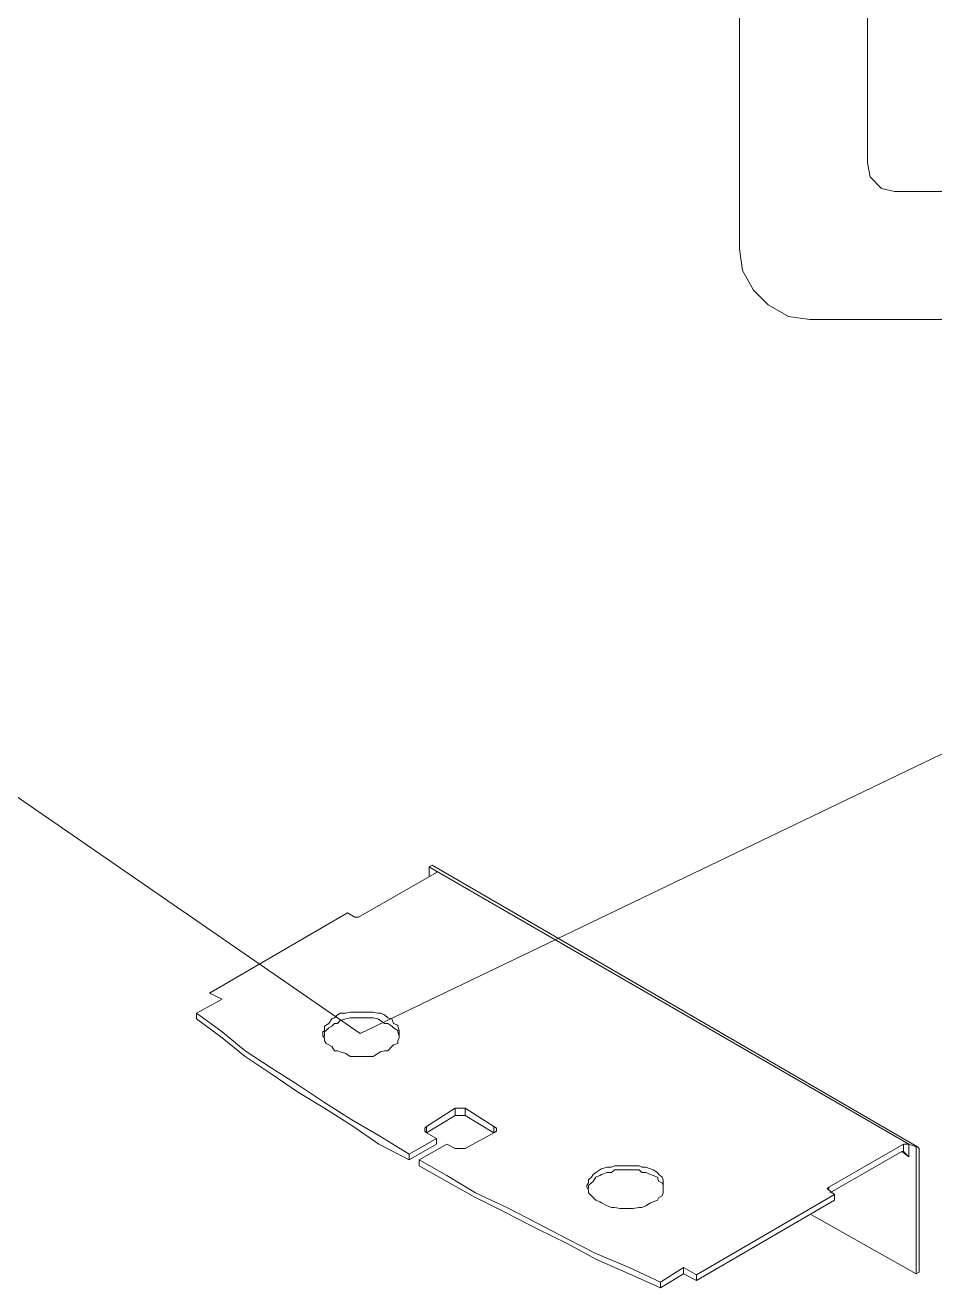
# Model space of a CAD drawing. Header units: millimetres. Extents: x 40 to 176, y -32 to 59.
# Drawn here: x 113.929 to 116.193, y -7.257 to -4.115 of the extents above; entities that cross this region are included whole.
import ezdxf

# ---------------------------------------------------------------- set-up
doc = ezdxf.new("R2010")
doc.units = ezdxf.units.MM
doc.layers.add('15 - Quadro de medição', color=6, linetype='Continuous')

msp = doc.modelspace()

# ---------------------------------------------------------------- linework, layer by layer
at = {"layer": '15 - Quadro de medição', "color": 7, "linetype": 'Continuous', "lineweight": 20, "true_color": 0x000007}
for points in [[(115.7074, -4.6712), (115.7074, 5.0936), (115.7074, 5.0936)], [(116.0259, -4.4575), (116.0259, -1.1569), (116.0259, -1.1569)], [(116.3611, -4.5287), (116.0929, -4.5287), (116.0608, -4.5217), (116.0329, -4.4924), (116.0259, -4.4575)], [(115.7074, -4.6712), (115.7144, -4.7256), (115.7424, -4.7745), (115.7787, -4.8108), (115.829, -4.8402), (115.882, -4.8472)], [(116.3611, -4.8472), (115.882, -4.8472), (115.882, -4.8472)], [(113.3762, -5.6685), (114.7632, -6.6238), (116.8877, -5.6042)], [(114.942, -6.2048), (114.935, -6.209), (114.935, -6.209)], [(114.935, -6.2341), (114.935, -6.209), (114.9532, -6.2202), (114.9532, -6.223)], [(116.1502, -6.906), (114.942, -6.2048), (114.942, -6.2048)], [(114.3554, -6.5875), (114.3554, -6.5736), (114.3554, -6.5736)], [(114.8847, -6.9241), (114.8847, -6.9381), (114.8093, -6.899), (114.7423, -6.8529), (114.6738, -6.8096), (114.6096, -6.7705), (114.5411, -6.7244), (114.4769, -6.6811), (114.4196, -6.635), (114.3554, -6.5875)], [(114.6696, -6.6308), (114.6738, -6.6308), (114.6738, -6.6197), (114.678, -6.6169), (114.685, -6.6099), (114.692, -6.6057), (114.699, -6.5987), (114.706, -6.5987), (114.7129, -6.5917), (114.7269, -6.5875), (114.7381, -6.5847), (114.7954, -6.5847), (114.8065, -6.5875), (114.8135, -6.5917), (114.8233, -6.5987), (114.8317, -6.5987), (114.8414, -6.6057), (114.8456, -6.6099), (114.8568, -6.6169), (114.8568, -6.6197), (114.8596, -6.6308)], [(114.9993, -6.8096), (114.9993, -6.8278), (114.928, -6.8711)], [(115.0244, -6.8096), (115.0244, -6.8278), (115.0957, -6.8711)], [(115.0244, -6.8278), (114.9993, -6.8278), (114.9993, -6.8278)], [(114.928, -6.8711), (114.928, -6.8557), (114.928, -6.8557)], [(115.0957, -6.8711), (115.0957, -6.8557), (115.0957, -6.8557)], [(114.9532, -6.885), (114.9532, -6.899), (114.8847, -6.9381)], [(116.1293, -6.899), (116.1474, -6.906), (116.1474, -7.2217), (115.8862, -7.075)], [(116.1153, -6.899), (116.1153, -6.9172), (116.1111, -6.9172), (115.9323, -7.0205)], [(116.1111, -6.9172), (116.1293, -6.9311), (116.1293, -6.899)], [(116.1474, -6.906), (116.1502, -6.906), (116.1544, -6.9102), (116.1544, -6.9172), (116.1544, -7.2175), (116.1474, -7.2217)], [(115.5678, -7.2063), (115.5678, -7.2217), (115.5105, -7.2566), (115.4323, -7.2217), (115.3499, -7.1853), (115.2786, -7.1462), (115.2032, -7.1099), (115.1278, -7.0708), (115.0496, -7.0317), (114.9783, -6.9926), (114.9099, -6.9535), (114.9099, -6.9381)], [(116.1153, -6.9172), (116.1293, -6.9311), (116.1293, -6.9311)], [(115.3317, -7.0093), (115.3317, -7.0024), (115.3387, -6.9954), (115.3429, -6.9926), (115.3499, -6.9814), (115.3596, -6.9772), (115.3638, -6.9744), (115.3778, -6.9702), (115.389, -6.9702), (115.396, -6.9633), (115.4574, -6.9633), (115.4644, -6.9702), (115.4742, -6.9702), (115.4854, -6.9744), (115.4923, -6.9772), (115.5035, -6.9814), (115.5063, -6.9926), (115.5147, -6.9954), (115.5175, -7.0024), (115.5175, -7.0093)], [(115.9435, -7.0247), (115.9435, -7.0387), (115.5999, -7.2384), (115.5678, -7.2217)], [(115.9295, -7.0135), (115.9295, -7.0066), (115.9295, -7.0066)], [(115.5999, -7.2384), (115.5999, -7.2244), (115.5999, -7.2244)], [(115.5105, -7.2426), (115.5105, -7.2566), (115.5105, -7.2566)]]:
    msp.add_lwpolyline(points, dxfattribs=at)
for points in [[(115.5999, -7.2244), (115.5678, -7.2063), (115.5105, -7.2426), (115.4323, -7.2063), (115.3499, -7.1714), (115.2786, -7.1351), (115.2032, -7.0959), (115.1278, -7.0568), (115.0496, -7.0205), (114.9783, -6.9772), (114.9099, -6.9381), (114.9783, -6.899), (114.9993, -6.9102), (115.0244, -6.9102), (115.0957, -6.8711), (115.1026, -6.8669), (115.1026, -6.8599), (115.0957, -6.8557), (115.0244, -6.8096), (114.9993, -6.8096), (114.928, -6.8557), (114.9239, -6.8599), (114.9239, -6.8669), (114.928, -6.8711), (114.9532, -6.885), (114.8847, -6.9241), (114.8093, -6.8781), (114.7423, -6.8389), (114.6738, -6.7956), (114.6096, -6.7523), (114.5411, -6.709), (114.4769, -6.6671), (114.4196, -6.6197), (114.3554, -6.5736), (114.4196, -6.5386), (114.3875, -6.5233), (114.7311, -6.3235), (114.7493, -6.3347), (114.759, -6.3347), (114.9532, -6.223), (114.9532, -6.2202), (116.1293, -6.899), (116.1153, -6.899), (115.9295, -7.0066), (115.9253, -7.0093), (115.9295, -7.0135), (115.9435, -7.0247)], [(114.699, -6.5847), (114.692, -6.5875), (114.685, -6.5987), (114.678, -6.6029), (114.6738, -6.6057), (114.6738, -6.6169), (114.6696, -6.6197), (114.6696, -6.6308), (114.6738, -6.635), (114.6738, -6.642), (114.678, -6.649), (114.685, -6.6518), (114.692, -6.656), (114.699, -6.6671), (114.706, -6.6671), (114.7129, -6.6699), (114.7269, -6.6741), (114.7381, -6.6811), (114.7954, -6.6811), (114.8065, -6.6741), (114.8135, -6.6699), (114.8233, -6.6671), (114.8317, -6.6671), (114.8414, -6.656), (114.8456, -6.6518), (114.8568, -6.649), (114.8568, -6.642), (114.8596, -6.635), (114.8596, -6.6169), (114.8568, -6.6057), (114.8568, -6.6029), (114.8456, -6.5987), (114.8414, -6.5875), (114.8317, -6.5847), (114.8233, -6.5777), (114.8135, -6.5736), (114.8065, -6.5736), (114.7954, -6.5708), (114.7381, -6.5708), (114.7269, -6.5736), (114.7129, -6.5736), (114.706, -6.5777)], [(115.4923, -7.0429), (115.5035, -7.0387), (115.5063, -7.0317), (115.5147, -7.0275), (115.5175, -7.0205), (115.5175, -6.9884), (115.5147, -6.9814), (115.5063, -6.9744), (115.5035, -6.9702), (115.4923, -6.9633), (115.4854, -6.9605), (115.4742, -6.9563), (115.4644, -6.9563), (115.4574, -6.9535), (115.396, -6.9535), (115.389, -6.9563), (115.3778, -6.9563), (115.3638, -6.9605), (115.3596, -6.9633), (115.3499, -6.9702), (115.3429, -6.9744), (115.3387, -6.9814), (115.3317, -6.9884), (115.3317, -6.9954), (115.3275, -7.0024), (115.3275, -7.0066), (115.3317, -7.0135), (115.3317, -7.0205), (115.3387, -7.0275), (115.3429, -7.0317), (115.3499, -7.0387), (115.3596, -7.0429), (115.3638, -7.0457), (115.3778, -7.0526), (115.389, -7.0568), (115.396, -7.0568), (115.4099, -7.0596), (115.4421, -7.0596), (115.4574, -7.0568), (115.4644, -7.0568), (115.4742, -7.0526), (115.4854, -7.0457)]]:
    msp.add_lwpolyline(points, close=True, dxfattribs=at)

doc.saveas('drawing.dxf')
